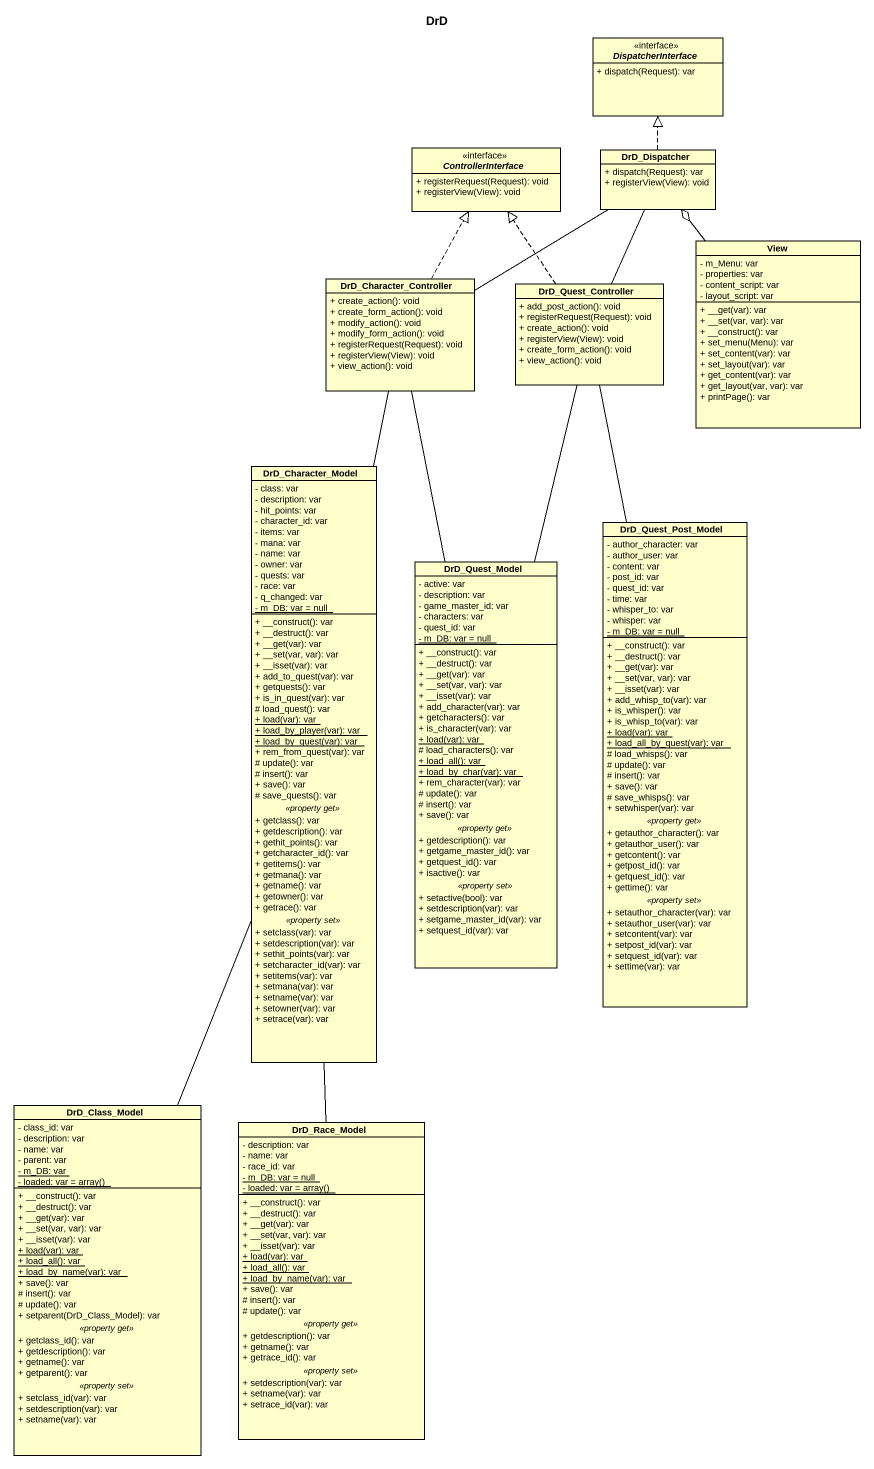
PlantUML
@startuml
title DrD
hide circle
hide empty members
skinparam classAttributeIconSize 0
interface DispatcherInterface <<interface>> {
  + dispatch(Request): var
}
interface ControllerInterface <<interface>> {
  + registerRequest(Request): void
  + registerView(View): void
}
class DrD_Dispatcher {
  + dispatch(Request): var
  + registerView(View): void
}
class View {
  - m_Menu: var
  - properties: var
  - content_script: var
  - layout_script: var
  + __get(var): var
  + __set(var, var): var
  + __construct(): var
  + set_menu(Menu): var
  + set_content(var): var
  + set_layout(var): var
  + get_content(var): var
  + get_layout(var, var): var
  + printPage(): var
}
class DrD_Character_Controller {
  + create_action(): void
  + create_form_action(): void
  + modify_action(): void
  + modify_form_action(): void
  + registerRequest(Request): void
  + registerView(View): void
  + view_action(): void
}
class DrD_Quest_Controller {
  + add_post_action(): void
  + registerRequest(Request): void
  + create_action(): void
  + registerView(View): void
  + create_form_action(): void
  + view_action(): void
}
class DrD_Character_Model {
  - class: var
  - description: var
  - hit_points: var
  - character_id: var
  - items: var
  - mana: var
  - name: var
  - owner: var
  - quests: var
  - race: var
  - q_changed: var
  {static} - m_DB: var = null
  --
  + __construct(): var
  + __destruct(): var
  + __get(var): var
  + __set(var, var): var
  + __isset(var): var
  + add_to_quest(var): var
  + getquests(): var
  + is_in_quest(var): var
  # load_quest(): var
  {static} + load(var): var
  {static} + load_by_player(var): var
  {static} + load_by_quest(var): var
  + rem_from_quest(var): var
  # update(): var
  # insert(): var
  + save(): var
  # save_quests(): var
  .. <<property get>> ..
  + getclass(): var
  + getdescription(): var
  + gethit_points(): var
  + getcharacter_id(): var
  + getitems(): var
  + getmana(): var
  + getname(): var
  + getowner(): var
  + getrace(): var
  .. <<property set>> ..
  + setclass(var): var
  + setdescription(var): var
  + sethit_points(var): var
  + setcharacter_id(var): var
  + setitems(var): var
  + setmana(var): var
  + setname(var): var
  + setowner(var): var
  + setrace(var): var
}
class DrD_Quest_Post_Model {
  - author_character: var
  - author_user: var
  - content: var
  - post_id: var
  - quest_id: var
  - time: var
  - whisper_to: var
  - whisper: var
  {static} - m_DB: var = null
  --
  + __construct(): var
  + __destruct(): var
  + __get(var): var
  + __set(var, var): var
  + __isset(var): var
  + add_whisp_to(var): var
  + is_whisper(): var
  + is_whisp_to(var): var
  {static} + load(var): var
  {static} + load_all_by_quest(var): var
  # load_whisps(): var
  # update(): var
  # insert(): var
  + save(): var
  # save_whisps(): var
  + setwhisper(var): var
  .. <<property get>> ..
  + getauthor_character(): var
  + getauthor_user(): var
  + getcontent(): var
  + getpost_id(): var
  + getquest_id(): var
  + gettime(): var
  .. <<property set>> ..
  + setauthor_character(var): var
  + setauthor_user(var): var
  + setcontent(var): var
  + setpost_id(var): var
  + setquest_id(var): var
  + settime(var): var
}
class DrD_Quest_Model {
  - active: var
  - description: var
  - game_master_id: var
  - characters: var
  - quest_id: var
  {static} - m_DB: var = null
  --
  + __construct(): var
  + __destruct(): var
  + __get(var): var
  + __set(var, var): var
  + __isset(var): var
  + add_character(var): var
  + getcharacters(): var
  + is_character(var): var
  {static} + load(var): var
  # load_characters(): var
  {static} + load_all(): var
  {static} + load_by_char(var): var
  + rem_character(var): var
  # update(): var
  # insert(): var
  + save(): var
  .. <<property get>> ..
  + getdescription(): var
  + getgame_master_id(): var
  + getquest_id(): var
  + isactive(): var
  .. <<property set>> ..
  + setactive(bool): var
  + setdescription(var): var
  + setgame_master_id(var): var
  + setquest_id(var): var
}
class DrD_Class_Model {
  - class_id: var
  - description: var
  - name: var
  - parent: var
  {static} - m_DB: var
  {static} {field} - loaded: var = array()
  --
  + __construct(): var
  + __destruct(): var
  + __get(var): var
  + __set(var, var): var
  + __isset(var): var
  {static} + load(var): var
  {static} + load_all(): var
  {static} + load_by_name(var): var
  + save(): var
  # insert(): var
  # update(): var
  + setparent(DrD_Class_Model): var
  .. <<property get>> ..
  + getclass_id(): var
  + getdescription(): var
  + getname(): var
  + getparent(): var
  .. <<property set>> ..
  + setclass_id(var): var
  + setdescription(var): var
  + setname(var): var
}
class DrD_Race_Model {
  - description: var
  - name: var
  - race_id: var
  {static} - m_DB: var = null
  {static} {field} - loaded: var = array()
  --
  + __construct(): var
  + __destruct(): var
  + __get(var): var
  + __set(var, var): var
  + __isset(var): var
  {static} + load(var): var
  {static} + load_all(): var
  {static} + load_by_name(var): var
  + save(): var
  # insert(): var
  # update(): var
  .. <<property get>> ..
  + getdescription(): var
  + getname(): var
  + getrace_id(): var
  .. <<property set>> ..
  + setdescription(var): var
  + setname(var): var
  + setrace_id(var): var
}
DrD_Dispatcher .up.|> DispatcherInterface
View -up-o DrD_Dispatcher
DrD_Character_Controller .up.|> ControllerInterface
DrD_Character_Controller -up- DrD_Dispatcher
DrD_Quest_Controller .up.|> ControllerInterface
DrD_Quest_Controller -up- DrD_Dispatcher
DrD_Character_Model -up- DrD_Character_Controller
DrD_Quest_Post_Model -up- DrD_Quest_Controller
DrD_Quest_Model -up- DrD_Character_Controller
DrD_Quest_Model -up- DrD_Quest_Controller
DrD_Class_Model -up- DrD_Character_Model
DrD_Race_Model -up- DrD_Character_Model
@enduml
